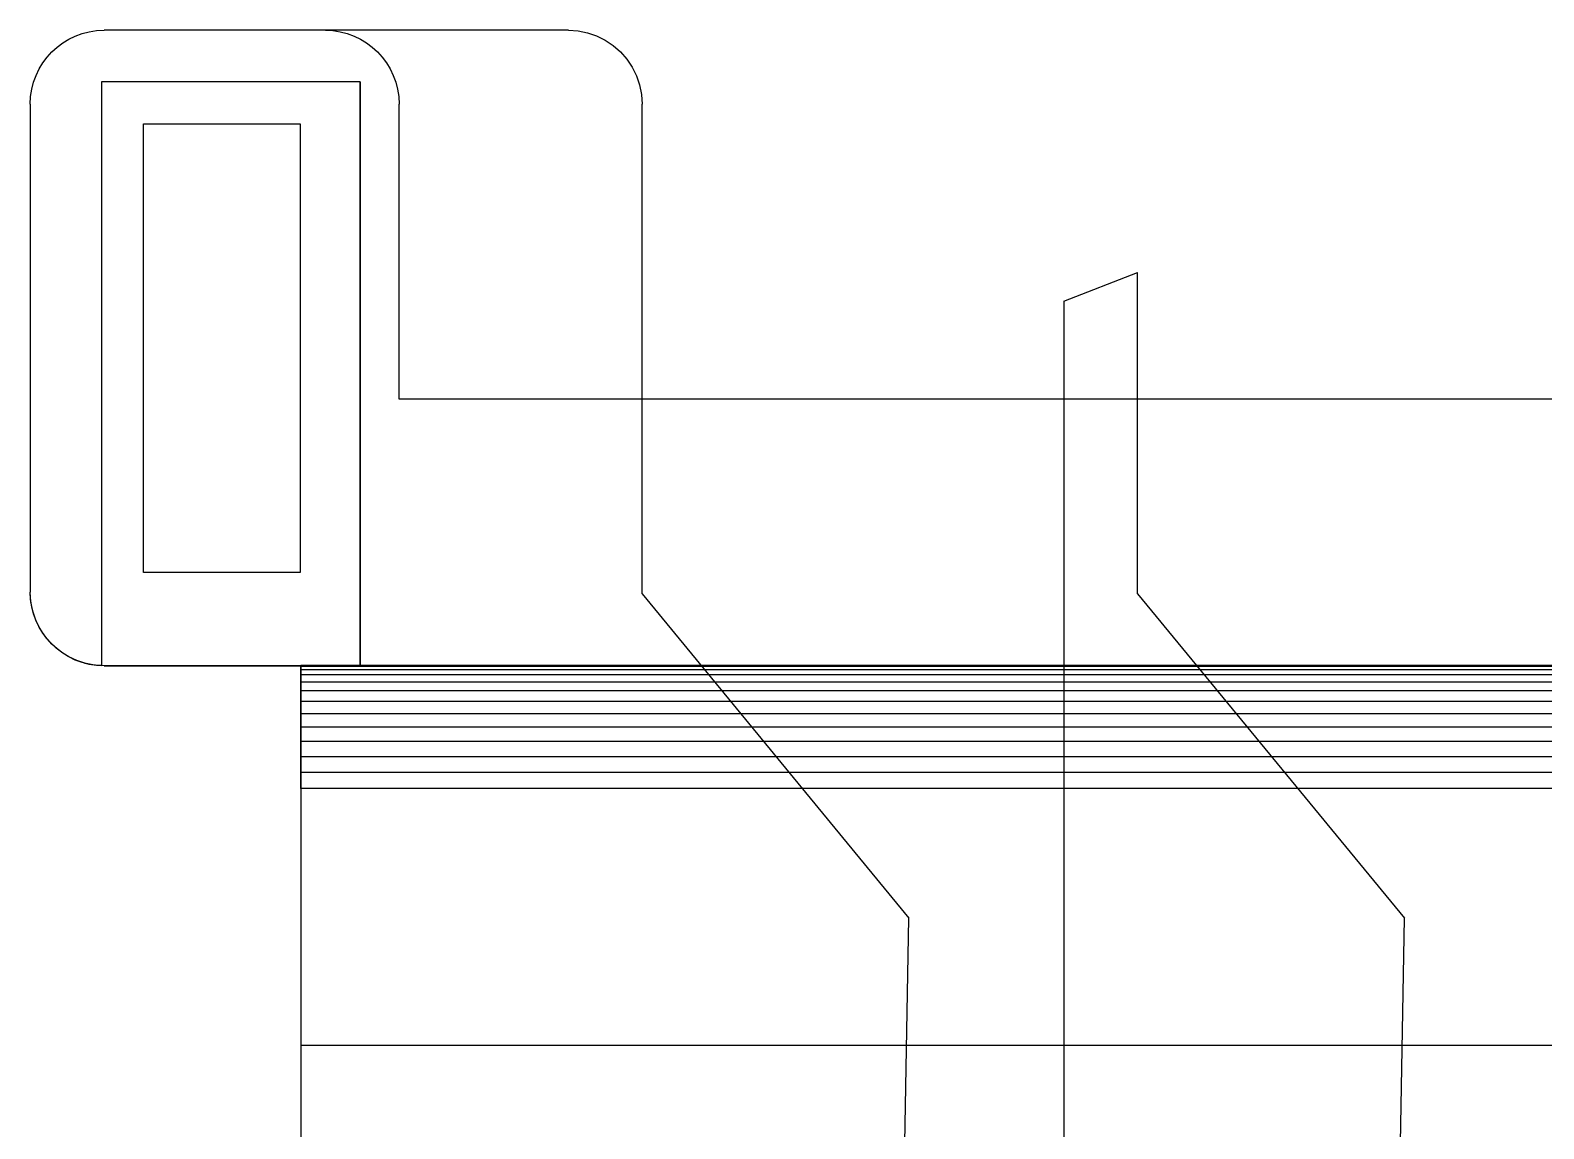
# Model space of a CAD drawing. Header units: millimetres. Extents: x -658 to 1307, y -81 to 472.
# Drawn here: x 830.6 to 892.2, y 55 to 99.7 of the extents above; entities that cross this region are included whole.
import ezdxf

# ---------------------------------------------------------------- set-up
doc = ezdxf.new("R2010")
doc.units = ezdxf.units.MM
doc.layers.get('0').update_dxf_attribs({"true_color": 0xffffff})

# ---------------------------------------------------------------- blocks, each defined once
blk = doc.blocks.new('Difference_3')
for p, q in [((30, 997.03, 82), (30, 997.03, 172.01)), ((120, 997.03, 82), (30, 997.03, 82)), ((218.82, 997.03, 172.01), (30, 997.03, 172.01)), ((218.82, 997.03, 127.01), (120, 997.03, 127)), ((120, 997.03, 82), (120, 997.03, 127)), ((218.82, 997.03, 127.01), (218.82, 997.03, 172.01)), ((15, 993.01, 82), (15, 993.01, 172.01)), ((18.52, 994.74, 82), (18.52, 994.74, 172.01)), ((22.24, 996, 82), (22.24, 996, 172.01)), ((26.08, 996.77, 82), (26.08, 996.77, 172.01)), ((123.92, 996.77, 82), (123.92, 996.77, 127)), ((127.76, 996, 82), (127.76, 996, 127)), ((131.48, 994.74, 82), (131.48, 994.74, 127)), ((135, 993.01, 82), (135, 993.01, 127)), ((222.74, 996.77, 127.01), (222.74, 996.77, 172.01)), ((226.59, 996, 127.01), (226.59, 996, 172.01)), ((230.3, 994.74, 127.01), (230.3, 994.74, 172.01)), ((233.82, 993.01, 127.01), (233.82, 993.01, 172.01)), ((6.2, 985.29, 82), (6.2, 985.29, 172.01)), ((8.79, 988.24, 82), (8.79, 988.24, 172.01)), ((11.74, 990.83, 82), (11.74, 990.83, 172.01)), ((138.26, 990.83, 82), (138.26, 990.83, 127)), ((141.21, 988.24, 82), (141.21, 988.24, 127)), ((143.8, 985.29, 82), (143.8, 985.29, 127)), ((237.08, 990.83, 127.01), (237.08, 990.83, 172.01)), ((240.03, 988.24, 127.01), (240.03, 988.24, 172.01)), ((242.62, 985.29, 127.01), (242.62, 985.29, 172.01)), ((4.02, 982.03, 82), (4.02, 982.03, 172.01)), ((145.98, 982.03, 82), (145.98, 982.03, 127)), ((244.8, 982.03, 127.01), (244.8, 982.03, 172.01)), ((1.02, 974.79, 82), (1.02, 974.79, 172.01)), ((2.28, 978.51, 82), (2.28, 978.51, 172.01)), ((134.2, 976.03, 127.01), (29, 976.03, 127.01)), ((29, 976.03, 127.01), (29, 976.03, 172.01)), ((29, 976.03, 127.01), (29, 738.73, 127.01)), ((29, 976.03, 172.01), (29, 738.73, 172.01)), ((134.2, 976.03, 172.01), (29, 976.03, 172.01)), ((134.2, 738.66, 127.01), (134.2, 976.03, 127.01)), ((134.2, 976.03, 127.01), (134.2, 976.03, 172.01)), ((134.2, 976.03, 172.01), (134.2, 738.66, 172.01)), ((147.72, 978.51, 82), (147.72, 978.51, 127)), ((148.98, 974.79, 82), (148.98, 974.79, 127)), ((246.54, 978.51, 127.01), (246.54, 978.51, 172.01)), ((247.8, 974.79, 127.01), (247.8, 974.79, 172.01)), ((0, 967.03, 82), (0, 967.03, 172.01)), ((0, 967.03, 82), (0, 768.66, 82.01)), ((0, 967.03, 172.01), (0, 768.66, 172.01)), ((0.26, 970.94, 82), (0.26, 970.94, 172.01)), ((149.74, 970.94, 82), (149.74, 970.94, 127)), ((150, 847.03, 127.01), (150, 967.03, 127)), ((150, 967.03, 82), (150, 967.03, 127)), ((150, 847.03, 82.01), (150, 967.03, 82)), ((248.56, 970.94, 127.01), (248.56, 970.94, 172.01)), ((248.82, 847.03, 127.01), (248.82, 967.03, 127.01)), ((248.82, 967.03, 127.01), (248.82, 967.03, 172.01)), ((248.82, 767.98, 172.01), (248.82, 967.03, 172.01)), ((46, 776.66, 82.01), (46, 959.03, 82.01)), ((46, 959.03, 82.01), (46, 959.03, 127.01)), ((46, 776.66, 127.01), (46, 959.03, 127.01)), ((46, 959.03, 82.01), (109.74, 959.03, 82.01)), ((46, 959.03, 127.01), (109.74, 959.03, 127.01)), ((109.74, 959.03, 82.01), (109.74, 959.03, 127.01)), ((109.74, 959.03, 82.01), (109.74, 776.66, 82.01)), ((109.74, 959.03, 127.01), (109.74, 776.66, 127.01)), ((420.32, 886.89, 127.01), (450.32, 898.51, 127.01)), ((420.32, 886.89, 172.01), (450.32, 898.51, 172.01)), ((450.32, 847.03, 127.01), (450.32, 898.51, 127.01)), ((450.32, 898.51, 127.01), (450.32, 898.51, 172.01)), ((450.32, 767.98, 172.01), (450.32, 898.51, 172.01)), ((420.32, 886.89, 127.01), (420.32, 847.03, 127.01)), ((420.32, 886.89, 127.01), (420.32, 886.89, 172.01)), ((420.32, 886.89, 172.01), (420.32, 56.43, 172.01)), ((248.82, 847.03, 127.01), (150, 847.03, 127.01)), ((1082, 847.03, 82.01), (150, 847.03, 82.01)), ((150, 847.03, 82.01), (150, 847.03, 127.01)), ((420.32, 847.03, 127.01), (248.82, 847.03, 127.01)), ((248.82, 767.98, 127.01), (248.82, 847.03, 127.01)), ((450.32, 847.03, 127.01), (420.32, 847.03, 127.01)), ((420.32, 847.03, 127.01), (420.32, 56.43, 127.01)), ((621.82, 847.03, 127.01), (450.32, 847.03, 127.01)), ((450.32, 767.98, 127.01), (450.32, 847.03, 127.01)), ((46, 776.66, 82.01), (46, 776.66, 127.01)), ((109.74, 776.66, 82.01), (46, 776.66, 82.01)), ((109.74, 776.66, 127.01), (46, 776.66, 127.01)), ((109.74, 776.66, 82.01), (109.74, 776.66, 127.01)), ((0, 768.66, 82.01), (0, 768.66, 157.01)), ((0.26, 764.75, 157.01), (0, 768.66, 82.01)), ((0, 768.66, 157.01), (0, 768.66, 162.01)), ((0, 768.66, 162.01), (0, 768.66, 172.01)), ((0.26, 764.75, 82.01), (0.26, 764.75, 157.01)), ((1.03, 760.91, 157.01), (0.26, 764.75, 82.01)), ((0.26, 764.75, 157.01), (0.26, 764.75, 162.01)), ((0.26, 764.75, 162.01), (0.26, 764.75, 172.01)), ((248.82, 767.98, 127.01), (357.31, 636.09, 127.01)), ((248.82, 767.98, 172.01), (248.82, 767.98, 127.01)), ((248.82, 767.98, 172.01), (357.31, 636.09, 172.01)), ((450.32, 767.98, 127.01), (558.81, 636.09, 127)), ((450.32, 767.98, 127.01), (450.32, 767.98, 172.01)), ((450.32, 767.98, 172.01), (558.81, 636.09, 172.01)), ((1.02, 760.9, 82.01), (1.03, 760.91, 157.01)), ((2.29, 757.2, 157.01), (1.02, 760.9, 82.01)), ((1.03, 760.91, 157.01), (1.03, 760.91, 162.01)), ((1.03, 760.91, 162.01), (1.03, 760.91, 172.01)), ((2.28, 757.18, 82.01), (2.29, 757.2, 157.01)), ((2.29, 757.2, 157.01), (2.29, 757.2, 162.01)), ((2.29, 757.2, 162.01), (2.29, 757.2, 172.01)), ((4.02, 753.66, 82.01), (4.03, 753.68, 157.01)), ((4.03, 753.68, 157.01), (4.03, 753.68, 162.01)), ((4.03, 753.68, 162.01), (4.03, 753.68, 172.01)), ((6.2, 750.4, 82.01), (6.21, 750.43, 157.01)), ((6.21, 750.43, 157.01), (6.21, 750.43, 162.01)), ((6.21, 750.43, 162.01), (6.21, 750.43, 172.01)), ((8.79, 747.45, 82.01), (8.8, 747.48, 157.01)), ((8.8, 747.48, 157.01), (8.8, 747.48, 162.01)), ((8.8, 747.48, 162.01), (8.8, 747.48, 172.01)), ((11.74, 744.86, 82.01), (11.75, 744.9, 157.01)), ((11.75, 744.9, 157.01), (11.75, 744.9, 162.01)), ((11.75, 744.9, 162.01), (11.75, 744.9, 172.01)), ((15, 742.68, 82.01), (15.01, 742.73, 157.01)), ((15.01, 742.73, 157.01), (15.01, 742.73, 162.01)), ((15.01, 742.73, 162.01), (15.01, 742.73, 172.01)), ((18.52, 740.95, 82.01), (18.53, 741, 157.01)), ((22.24, 739.74, 157.01), (18.52, 740.95, 82.01)), ((18.53, 741, 157.01), (18.53, 741, 162.01)), ((18.53, 741, 162.01), (18.53, 741, 172.01)), ((22.24, 739.68, 82.01), (22.24, 739.74, 157.01)), ((22.79, 739.63, 157.01), (22.24, 739.74, 162.01)), ((22.24, 739.74, 157.01), (22.24, 739.74, 162.01)), ((22.24, 739.74, 162.01), (22.24, 739.74, 172.01)), ((26.08, 738.92, 127.01), (22.24, 739.68, 82.01)), ((26.08, 738.92, 127.01), (22.79, 739.63, 157.01)), ((22.79, 739.63, 157.01), (22.79, 739.63, 162.01)), ((22.79, 739.63, 162.01), (22.79, 739.63, 172.01)), ((26.08, 738.92, 127.01), (26.09, 738.98, 157.01)), ((26.08, 738.92, 82.01), (26.08, 738.92, 127.01)), ((29, 738.73, 127.01), (26.08, 738.92, 127.01)), ((26.5, 738.94, 157.01), (26.09, 738.98, 162.01)), ((26.09, 738.98, 157.01), (26.09, 738.98, 162.01)), ((26.09, 738.98, 162.01), (26.09, 738.98, 172.01)), ((29, 738.73, 127.01), (26.5, 738.94, 157.01)), ((26.5, 738.94, 157.01), (26.5, 738.94, 162.01)), ((26.5, 738.94, 162.01), (26.5, 738.94, 172.01)), ((29, 738.73, 127.01), (29, 738.73, 157.01)), ((29, 738.73, 157.01), (29, 738.73, 162.01)), ((29, 738.73, 162.01), (29, 738.73, 172.01)), ((30, 738.66, 82.01), (110, 738.77, 82.01)), ((110, 738.67, 124.36), (30, 738.66, 82.01)), ((30, 738.66, 127.01), (110, 738.66, 127.01)), ((30, 738.66, 82.01), (30, 738.66, 127.01)), ((1082, 738.77, 50.02), (110, 738.77, 50.02)), ((110, 738.77, 82.01), (1082, 738.77, 82.01)), ((110, 738.77, 50.02), (110, 738.77, 82.01)), ((110, 738.77, 82.01), (110, 738.67, 124.36)), ((110, 738.67, 124.36), (110, 738.66, 127.01)), ((110, 738.66, 127.01), (134.2, 738.66, 127.01)), ((110, 738.66, 127.01), (110, 738.66, 172.01)), ((110, 738.66, 172.01), (134.2, 738.66, 172.01)), ((110, 738.66, 172.01), (110, 0, 172.01)), ((134.2, 738.66, 127.01), (134.2, 738.66, 172.01)), ((1082, 738.34, 43.5), (110, 738.34, 43.5)), ((1082, 737.07, 37.08), (110, 737.07, 37.08)), ((1082, 734.96, 30.89), (110, 734.96, 30.89)), ((1082, 732.07, 25.02), (110, 732.07, 25.02)), ((1082, 728.44, 19.58), (110, 728.44, 19.58)), ((1082, 724.13, 14.66), (110, 724.13, 14.66)), ((1082, 719.21, 10.35), (110, 719.21, 10.35)), ((1082, 713.77, 6.72), (110, 713.77, 6.72)), ((1082, 707.91, 3.82), (110, 707.91, 3.82)), ((1082, 701.71, 1.72), (110, 701.71, 1.72)), ((1082, 695.3, 0.44), (110, 695.3, 0.44)), ((1082, 688.77, 0.02), (110, 688.77, 0.02)), ((110, 688.77, 0.02), (110, 584.5, 0)), ((352.36, 358.97, 127.01), (357.31, 636.09, 127.01)), ((352.36, 358.97, 172.01), (357.31, 636.09, 172.01)), ((357.31, 636.09, 172.01), (357.31, 636.09, 127.01)), ((553.86, 358.97, 127.01), (558.81, 636.09, 127)), ((553.86, 358.97, 172.01), (558.81, 636.09, 172.01)), ((558.81, 636.09, 127), (558.81, 636.09, 172.01)), ((110, 584.5, 0), (1082, 584.5, 0)), ((110, 584.5, 0), (110, 584.49, 50)), ((110, 584.49, 50), (1082, 584.49, 50)), ((110, 584.49, 50), (110, 414.5, 50))]:
    blk.add_line(p, q)
for points in [[(218.82, 997.03, 127.01), (222.74, 996.77, 127.01), (226.59, 996, 127.01), (230.3, 994.74, 127.01), (233.82, 993.01, 127.01), (237.08, 990.83, 127.01), (240.03, 988.24, 127.01), (242.62, 985.29, 127.01), (244.8, 982.03, 127.01), (246.54, 978.51, 127.01), (247.8, 974.79, 127.01), (248.56, 970.94, 127.01), (248.82, 967.03, 127.01)], [(218.82, 997.03, 172.01), (222.74, 996.77, 172.01), (226.59, 996, 172.01), (230.3, 994.74, 172.01), (233.82, 993.01, 172.01), (237.08, 990.83, 172.01), (240.03, 988.24, 172.01), (242.62, 985.29, 172.01), (244.8, 982.03, 172.01), (246.54, 978.51, 172.01), (247.8, 974.79, 172.01), (248.56, 970.94, 172.01), (248.82, 967.03, 172.01)]]:
    blk.add_polyline3d(points)
at = {"extrusion": (8.50488e-44, 2.82745e-30, -1)}
blk.add_arc((-30, 967.03, -82), 30, 0, 90, dxfattribs=at)
at = {"extrusion": (-7.51991e-16, -1.75264e-29, -1)}
blk.add_arc((-30, 967.03, -172.01), 30, 360, 90, dxfattribs=at)
at = {"extrusion": (-1.51461e-27, 0, -1)}
for centre, start, end in [((-120, 967.03, -127), 90, 180), ((-30, 768.66, -82.01), 270, 0)]:
    blk.add_arc(centre, 30, start, end, dxfattribs=at)
at = {"extrusion": (-1.51461e-27, -7.28944e-41, -1)}
blk.add_arc((-120, 967.03, -82), 30, 90, 180, dxfattribs=at)
at = {"extrusion": (-5.52275e-09, 5.70071e-09, -1)}
for centre in [(-29.97, 768.7, -162.01), (-29.97, 768.7, -157.01), (-29.97, 768.7, -172.01)]:
    blk.add_arc(centre, 29.97, 271.84653, 359.93738, dxfattribs=at)
at = {"extrusion": (1, -5.84912e-15, -6.53853e-19)}
blk.add_arc((688.77, 50.02, 110), 50, 270.0064, 0.0064, dxfattribs=at)

msp = doc.modelspace()

# ---------------------------------------------------------------- block references
at = {"xscale": 0.1, "yscale": 0.1, "zscale": 0.1}
msp.add_blockref('Difference_3', (830.623, 0), dxfattribs=at)

doc.saveas('drawing.dxf')
